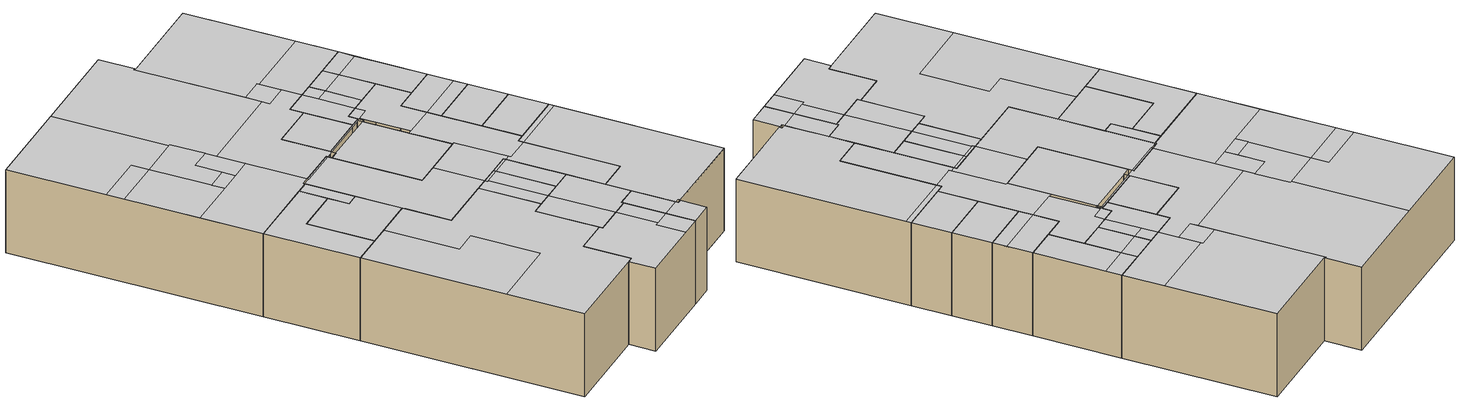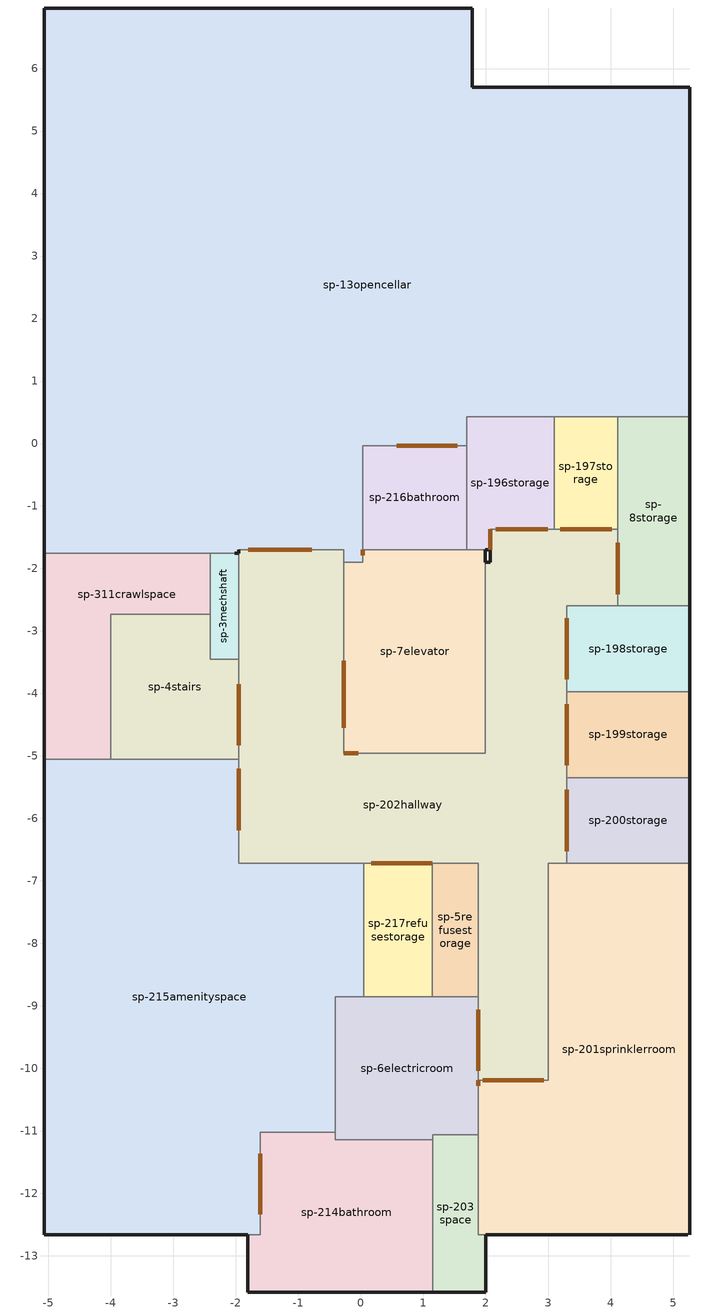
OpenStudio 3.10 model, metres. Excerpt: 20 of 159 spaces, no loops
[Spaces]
sp-13opencellar
 floor ground (PRM Slab on Grade Floor_su-b-10-u-f-81_0.73__su-b-13-u-f-60): -5.06,-1.75 -5.06,6.97 1.79,6.97 1.79,5.7 5.27,5.7 5.27,0.43 1.7,0.43 1.7,-0.03 0.03,-0.03 0.03,-1.9 -0.27,-1.9 -0.27,-1.7 -1.95,-1.7 -2.03,-1.75 z-3.05
 wall to sp-196storage: 1.7,-0.03 1.7,0.43 3.1,0.43 z-3.05:0
 wall to sp-216bathroom: 0.03,-1.7 0.03,-0.03 1.7,-0.03 z-3.05:0
 wall ground (PRM Below Grade Wall_su-e-13-u-w-110_1.14__su-e-13-u-w-55): 5.27,0.43 5.27,5.7 z-3.05:0
 wall ground (PRM Below Grade Wall_su-e-13-u-w-110_1.14__su-e-13-u-w-57): 1.79,5.7 1.79,6.97 z-3.05:0
 wall ground (PRM Below Grade Wall_su-e-13-u-w-110_1.14__su-n-13-u-w-56): 5.27,5.7 1.79,5.7 z-3.05:0
 wall ground (PRM Below Grade Wall_su-e-13-u-w-110_1.14__su-n-13-u-w-58): 1.79,6.97 -5.06,6.97 z-3.05:0
 wall to sp-3mechshaft: -2.41,-1.75 -2.02,-1.75 z-3.05:0
 wall to sp-7elevator: -0.27,-1.9 0.03,-1.9 0.03,-1.7 z-3.05:0
 wall to sp-8storage: 4.11,0.43 5.27,0.43 z-3.05:0
 wall to sp-197storage: 3.1,0.43 4.11,0.43 z-3.05:0
 wall to sp-202hallway: -1.95,-1.7 -0.27,-1.7 -0.27,-1.9 z-3.05:0
 wall to sp-311crawlspace: -5.06,-1.75 -2.41,-1.75 z-3.05:0
 wall ground (PRM Below Grade Wall_su-e-13-u-w-110_1.14__su-w-13-u-w-59): -5.06,6.97 -5.06,-1.75 z-3.05:0
 door inside (PRM Typical Insulated Metal Door R-1.43): -1.8,-1.7 -0.78,-1.7 z-3.05:-0.51; 0.58,-0.03 1.54,-0.03 z-3.05:-0.58
 door inside (con-wooden_GlassDoor_Surface_ExteriorDoor_Surface_ExteriorDoor_Surface): 0.03,-1.79 0.03,-1.7 z-3.05:-0.51
 ceiling to sp-161mechshaft: -3.22,0.4 -2.42,0.4 -2.42,0.84 -3.22,0.84 z0
 ceiling to sp-18walk-incloset: 2.59,0.43 5.27,0.43 5.27,1.87 2.59,1.87 z0
 ceiling to sp-23bedroom: 1.73,1.96 2.59,1.96 2.59,1.87 5.27,1.87 5.27,5.7 1.79,5.7 1.73,5.74 z0
 ceiling to sp-24bathroom: -5.06,0.4 -3.22,0.4 -3.22,2.96 -5.06,2.96 z0
 ceiling to sp-245bedroom: 1.73,1.14 2.59,1.14 2.59,1.96 1.73,1.96 z0
 ceiling to sp-25hallway: -3.22,0.84 -2.42,0.84 -2.42,1.77 -1.67,1.77 -1.67,2.96 -3.22,2.96 z0
 ceiling to sp-26kitchen: -1.67,-1.7 -0.27,-1.7 -0.27,-1.75 0.03,-1.75 0.03,-0.03 1.7,-0.03 1.7,0.43 2.59,0.43 2.59,1.14 1.73,1.14 1.73,1.38 -1.67,1.38 z0
 ceiling to sp-27livingroom: -1.73,2.96 -1.67,2.96 -1.67,1.38 1.73,1.38 1.73,5.74 1.79,5.74 1.79,6.97 -1.73,6.97 z0
 ceiling to sp-28closet: -2.42,0.4 -1.67,0.4 -1.67,1.77 -2.42,1.77 z0
 ceiling to sp-29interiorstair: -5.06,-1.75 -2.02,-1.75 -1.95,-1.7 -1.67,-1.7 -1.67,0.4 -2.42,0.4 -2.42,0.84 -3.22,0.84 -3.22,0.4 -5.06,0.4 z0
 ceiling to sp-30closet: -5.06,2.96 -3.22,2.96 -3.22,3.57 -5.06,3.57 z0
 ceiling to sp-31bedroom: -5.06,3.57 -3.22,3.57 -3.22,2.96 -1.73,2.96 -1.73,6.97 -5.06,6.97 z0
sp-311crawlspace
 floor ground (G_FLOOR_CELLAR_SLAB_6IN_GroundContactFloor_Ground): -5.06,-5.05 -5.06,-1.75 -2.41,-1.75 -2.41,-2.74 -4,-2.74 -4,-5.05 z-3.05
 wall to sp-215amenityspace: -5.06,-5.05 -4,-5.05 z-3.05:0
 wall to sp-4stairs: -4,-5.05 -4,-2.74 -2.41,-2.74 z-3.05:0
 wall to sp-3mechshaft: -2.41,-2.74 -2.41,-1.75 z-3.05:0
 wall ground (F1_WALL_CELLAR_12INCONC_R8_R13_GroundContactWall_Ground): -5.06,-1.75 -5.06,-5.05 z-3.05:0
 ceiling to sp-16stairs (PRM Steel Framed Exterior Floor R-19.23): -4,-5.03 -4,-2.74 -2.41,-2.74 -2.41,-1.78 -5.06,-1.78 -5.06,-5.03 z0
 ceiling to sp-29interiorstair (PRM Steel Framed Exterior Floor R-19.23): -2.41,-1.78 -2.41,-1.75 -5.06,-1.75 -5.06,-1.78 z0
sp-196storage
 floor ground (PRM Slab on Grade Floor_su-b-10-u-f-81_0.73__su-b-196-u-f-611): 1.7,-1.7 1.7,0.43 3.1,0.43 3.1,-1.37 2.08,-1.37 2.08,-1.7 z-3.05
 wall to sp-197storage: 3.1,-1.37 3.1,0.43 z-3.05:0
 wall to sp-202hallway: 2.08,-1.7 2.08,-1.37 3.1,-1.37 z-3.05:0
 wall to sp-7elevator: 1.7,-1.7 2,-1.7 z-3.05:0
 wall ground (PRM Below Grade Wall_su-e-13-u-w-110_1.14__su-s-196-u-w-610): 2,-1.7 2.08,-1.7 z-3.05:0
 wall to sp-216bathroom: 1.7,-0.03 1.7,-1.7 z-3.05:0
 door inside (PRM Typical Insulated Metal Door R-1.43): 2.08,-1.7 2.08,-1.37 z-3.05:-0.56; 2.17,-1.37 2.99,-1.37 z-3.05:-0.58
 ceiling to sp-18walk-incloset: 3.1,-0.13 3.1,0.43 2.59,0.43 2.59,-0.13 z0
 ceiling to sp-19bathroom: 3.1,-1.37 3.1,-0.13 2.59,-0.13 2.59,-1.37 z0
 ceiling to sp-26kitchen: 2.08,-1.7 2.08,-1.37 2.59,-1.37 2.59,0.43 1.7,0.43 1.7,-1.7 z0
sp-197storage
 floor ground (PRM Slab on Grade Floor_su-b-10-u-f-81_0.73__su-b-197-u-f-616): 3.1,-1.37 3.1,0.43 4.11,0.43 4.11,-1.37 z-3.05
 wall to sp-202hallway: 3.1,-1.37 4.11,-1.37 z-3.05:0
 wall to sp-8storage: 4.11,-1.37 4.11,0.43 z-3.05:0
 door inside (PRM Typical Insulated Metal Door R-1.43): 3.19,-1.37 4.02,-1.37 z-3.05:-0.58
 ceiling to sp-18walk-incloset: 4.11,-0.13 4.11,0.43 3.1,0.43 3.1,-0.13 z0
 ceiling to sp-19bathroom: 4.11,-1.37 4.11,-0.13 3.1,-0.13 3.1,-1.37 z0
sp-198storage
 floor ground (PRM Slab on Grade Floor_su-b-10-u-f-81_0.73__su-b-198-u-f-619): 3.3,-3.97 3.3,-2.6 5.27,-2.6 5.27,-3.97 z-3.05
 wall ground (PRM Below Grade Wall_su-e-13-u-w-110_1.14__su-e-198-u-w-618): 5.27,-3.97 5.27,-2.6 z-3.05:0
 wall to sp-202hallway: 4.11,-2.6 3.3,-2.6 3.3,-3.97 z-3.05:0
 wall to sp-199storage: 3.3,-3.97 5.27,-3.97 z-3.05:0
 wall to sp-8storage: 5.27,-2.6 4.11,-2.6 z-3.05:0
 door inside (PRM Typical Insulated Metal Door R-1.43): 3.3,-2.79 3.3,-3.77 z-3.05:-0.58
 ceiling to sp-19bathroom: 5.27,-3.47 5.27,-2.6 3.3,-2.6 3.3,-3.47 z0
 ceiling to sp-220amenityspace: 3.3,-3.97 5.27,-3.97 5.27,-3.47 3.3,-3.47 z0
sp-202hallway
 floor ground (PRM Slab on Grade Floor_su-b-10-u-f-81_0.73__su-b-202-u-f-647): -1.95,-6.72 -1.95,-1.7 -0.27,-1.7 -0.27,-4.96 2,-4.96 2,-1.9 2.08,-1.9 2.08,-1.37 4.11,-1.37 4.11,-2.6 3.3,-2.6 3.3,-6.72 3.01,-6.72 3.01,-10.19 1.88,-10.19 1.88,-6.72 z-3.05
 wall to sp-3mechshaft: -1.95,-1.75 -1.95,-3.45 z-3.05:0
 wall to sp-4stairs: -1.95,-3.45 -1.95,-5.05 z-3.05:0
 wall to sp-5refusestorage: 1.15,-6.72 1.88,-6.72 1.88,-8.85 z-3.05:0
 wall to sp-6electricroom: 1.88,-8.85 1.88,-10.19 z-3.05:0
 wall to sp-7elevator: 2,-1.9 2,-4.96 -0.27,-4.96 -0.27,-1.9 z-3.05:0
 wall to sp-201sprinklerroom: 1.88,-10.19 3.01,-10.19 3.01,-6.72 3.3,-6.72 z-3.05:0
 wall ground (PRM Below Grade Wall_su-e-13-u-w-110_1.14__su-n-202-u-w-646): 2.08,-1.9 2,-1.9 z-3.05:0
 wall to sp-215amenityspace: -1.95,-5.05 -1.95,-5.18 -1.95,-6.72 0.05,-6.72 z-3.05:0
 wall to sp-217refusestorage: 0.05,-6.72 1.15,-6.72 z-3.05:0
 wall to sp-199storage: 3.3,-5.35 3.3,-3.97 z-3.05:0
 wall to sp-200storage: 3.3,-6.72 3.3,-5.35 z-3.05:0
 wall ground (PRM Below Grade Wall_su-e-13-u-w-110_1.14__su-w-202-u-w-645): -1.95,-1.7 -1.95,-1.75 z-3.05:0
 wall ground (PRM Below Grade Wall_su-e-13-u-w-110_1.14__su-w-202-u-w-648): 2.08,-1.7 2.08,-1.9 z-3.05:0
 wall to sp-8storage: 4.11,-2.6 4.11,-1.37 z-3.05:0
 door inside (PRM Typical Insulated Metal Door R-1.43): -1.95,-3.85 -1.95,-4.83 / 1.88,-9.06 1.88,-10.04 / 1.96,-10.19 2.93,-10.19 / 0.17,-6.72 1.15,-6.72 / 3.3,-5.15 3.3,-4.17 / 3.3,-6.52 3.3,-5.54 / -1.95,-5.21 -1.95,-6.19 / 4.11,-2.42 4.11,-1.59 z-3.05:-0.58
 door inside (con-wooden_GlassDoor_Surface_ExteriorDoor_Surface_ExteriorDoor_Surface): -0.04,-4.96 -0.27,-4.96 / -0.27,-4.55 -0.27,-3.47 z-3.05:0
 ceiling to sp-19bathroom: 3.3,-3.47 3.3,-2.6 4.11,-2.6 4.11,-1.37 2.59,-1.37 2.59,-1.73 2.13,-1.73 2.13,-3.47 z0
 ceiling to sp-26kitchen: -0.27,-1.75 -0.27,-1.7 -1.67,-1.7 -1.67,-1.75 z0; 2.13,-1.73 2.59,-1.73 2.59,-1.37 2.08,-1.37 2.08,-1.75 z0
 ceiling to sp-218hallway: -1.95,-6.72 0.5,-6.72 0.5,-4.96 -0.27,-4.96 -0.27,-1.75 -1.95,-1.75 z0
 ceiling to sp-219amenityspace: 1.88,-10.19 3.01,-10.19 3.01,-6.9 2.08,-6.9 2.08,-6.82 1.88,-6.82 z0
 ceiling to sp-220amenityspace: 2,-4.96 2.08,-4.96 2.08,-6.9 3.01,-6.9 3.01,-6.72 3.3,-6.72 3.3,-3.47 2,-3.47 z0
 ceiling to sp-221packageroom: 0.5,-6.72 1.88,-6.72 1.88,-6.82 2.08,-6.82 2.08,-4.96 0.5,-4.96 z0
sp-199storage
 floor ground (PRM Slab on Grade Floor_su-b-10-u-f-81_0.73__su-b-199-u-f-625): 3.3,-5.35 3.3,-3.97 5.27,-3.97 5.27,-5.35 z-3.05
 wall ground (PRM Below Grade Wall_su-e-13-u-w-110_1.14__su-e-199-u-w-624): 5.27,-5.35 5.27,-3.97 z-3.05:0
 wall to sp-200storage: 3.3,-5.35 5.27,-5.35 z-3.05:0
 ceiling to sp-220amenityspace: 3.3,-5.35 5.27,-5.35 5.27,-3.97 3.3,-3.97 z0
sp-200storage
 floor ground (PRM Slab on Grade Floor_su-b-10-u-f-81_0.73__su-b-200-u-f-630): 3.3,-6.72 3.3,-5.35 5.27,-5.35 5.27,-6.72 z-3.05
 wall ground (PRM Below Grade Wall_su-e-13-u-w-110_1.14__su-e-200-u-w-629): 5.27,-6.72 5.27,-5.35 z-3.05:0
 wall to sp-201sprinklerroom: 3.3,-6.72 5.27,-6.72 z-3.05:0
 ceiling to sp-220amenityspace: 3.3,-6.72 5.27,-6.72 5.27,-5.35 3.3,-5.35 z0
sp-201sprinklerroom
 floor ground (PRM Slab on Grade Floor_su-b-10-u-f-81_0.73__su-b-201-u-f-636): 1.88,-12.66 1.88,-10.19 3.01,-10.19 3.01,-6.72 5.27,-6.72 5.27,-12.66 z-3.05
 wall ground (PRM Below Grade Wall_su-e-13-u-w-110_1.14__su-e-201-u-w-634): 5.27,-12.66 5.27,-6.72 z-3.05:0
 wall to sp-6electricroom: 1.88,-10.19 1.88,-11.06 z-3.05:0
 wall to sp-203space: 1.88,-11.06 1.88,-12.66 2,-12.66 z-3.05:0
 wall ground (PRM Below Grade Wall_su-e-13-u-w-110_1.14__su-s-201-u-w-635): 2,-12.66 5.24,-12.66 z-3.05:0
 door inside (PRM Typical Insulated Metal Door R-1.43): 1.88,-10.19 1.88,-10.28 z-3.05:-0.56
 ceiling to sp-219amenityspace: 1.88,-12.56 2.04,-12.56 2.04,-12.66 5.27,-12.66 5.27,-6.9 3.01,-6.9 3.01,-10.19 1.88,-10.19 z0
 ceiling to sp-220amenityspace: 3.01,-6.9 5.27,-6.9 5.27,-6.72 3.01,-6.72 z0
sp-203space
 floor ground (PRM Slab on Grade Floor_su-b-10-u-f-81_0.73__su-b-203-u-f-659): 1.16,-13.58 1.16,-11.06 1.88,-11.06 1.88,-12.66 2,-12.66 2,-13.58 z-3.05
 wall ground (PRM Below Grade Wall_su-e-13-u-w-110_1.14__su-e-203-u-w-660): 2,-13.58 2,-12.66 z-3.05:0
 wall ground (PRM Below Grade Wall_su-e-13-u-w-110_1.14__su-s-203-u-w-658): 1.16,-13.58 2,-13.58 z-3.05:0
 wall to sp-214bathroom: 1.16,-11.14 1.16,-13.58 z-3.05:0
 wall to sp-6electricroom (Construction:AirBoundary #1): 1.88,-11.06 1.16,-11.06 1.16,-11.14 z-3.05:0
 ceiling to sp-219amenityspace: 1.16,-12.56 1.88,-12.56 1.88,-11.06 1.16,-11.06 z0
 ceiling to sp-321hallway: 1.16,-13.58 2,-13.58 2,-12.66 1.88,-12.66 1.88,-12.56 1.16,-12.56 z0
sp-215amenityspace
 floor ground (PRM Slab on Grade Floor_su-b-10-u-f-81_0.73__su-b-215-u-f-767): -5.06,-12.66 -5.06,-5.05 -1.95,-5.05 -1.95,-6.72 0.05,-6.72 0.05,-8.85 -0.4,-8.85 -0.4,-11.02 -1.6,-11.02 -1.6,-12.66 z-3.05
 wall to sp-217refusestorage: 0.05,-8.85 0.05,-6.72 z-3.05:0
 wall to sp-214bathroom: -1.81,-12.66 -1.6,-12.66 -1.6,-11.02 -0.4,-11.02 z-3.05:0
 wall to sp-6electricroom: -0.4,-11.02 -0.4,-8.85 0.05,-8.85 z-3.05:0
 wall ground (PRM Below Grade Wall_su-e-13-u-w-110_1.14__su-s-215-u-w-766): -5.06,-12.66 -1.81,-12.66 z-3.05:0
 wall to sp-4stairs: -1.95,-5.05 -4,-5.05 z-3.05:0
 wall ground (PRM Below Grade Wall_su-e-13-u-w-110_1.14__su-w-215-u-w-765): -5.06,-5.05 -5.06,-12.66 z-3.05:0
 door inside (PRM Typical Insulated Metal Door R-1.43): -1.6,-12.33 -1.6,-11.36 z-3.05:-0.58
 ceiling to sp-21mechanicalroom: -2.51,-9.99 -2.51,-7.63 -3.33,-7.63 -3.33,-5.05 -5.06,-5.05 -5.06,-9.99 z0
 ceiling to sp-218hallway: -5.06,-12.66 -1.6,-12.66 -1.6,-11.02 -0.4,-11.02 -0.4,-8.85 0.05,-8.85 0.05,-6.72 -1.95,-6.72 -1.95,-5.05 -3.33,-5.05 -3.33,-7.63 -2.51,-7.63 -2.51,-9.99 -5.06,-9.99 z0
sp-214bathroom
 floor ground (PRM Slab on Grade Floor_su-b-10-u-f-81_0.73__su-b-214-u-f-757): -1.81,-13.58 -1.81,-12.66 -1.6,-12.66 -1.6,-11.02 -0.4,-11.02 -0.4,-11.14 1.16,-11.14 1.16,-13.58 z-3.05
 wall ground (PRM Below Grade Wall_su-e-13-u-w-110_1.14__su-s-214-u-w-756): -1.81,-13.58 1.16,-13.58 z-3.05:0
 wall to sp-6electricroom: 1.16,-11.14 -0.4,-11.14 -0.4,-11.02 z-3.05:0
 wall ground (PRM Below Grade Wall_su-e-13-u-w-110_1.14__su-w-214-u-w-758): -1.81,-12.66 -1.81,-13.58 z-3.05:0
 ceiling to sp-218hallway: -1.81,-13.58 0.43,-13.58 0.43,-12.56 0.56,-12.56 0.56,-11.14 -0.4,-11.14 -0.4,-11.02 -1.6,-11.02 -1.6,-12.66 -1.81,-12.66 z0
 ceiling to sp-219amenityspace: 0.56,-12.56 1.16,-12.56 1.16,-11.14 0.56,-11.14 z0
 ceiling to sp-321hallway: 0.43,-13.58 1.16,-13.58 1.16,-12.56 0.43,-12.56 z0
sp-216bathroom
 floor ground (PRM Slab on Grade Floor_su-b-10-u-f-81_0.73__su-b-216-u-f-771): 0.03,-1.7 0.03,-0.03 1.7,-0.03 1.7,-1.7 z-3.05
 wall to sp-7elevator: 0.03,-1.7 1.7,-1.7 z-3.05:0
 ceiling to sp-26kitchen: 1.7,-1.7 1.7,-0.03 0.03,-0.03 0.03,-1.7 z0
sp-217refusestorage
 floor ground (PRM Slab on Grade Floor_su-b-10-u-f-81_0.73__su-b-217-u-f-772): 0.05,-8.85 0.05,-6.72 1.15,-6.72 1.15,-8.85 z-3.05
 wall to sp-6electricroom: 0.05,-8.85 1.15,-8.85 z-3.05:0
 wall to sp-5refusestorage (Construction:AirBoundary #1): 1.15,-8.85 1.15,-6.72 z-3.05:0
 ceiling to sp-218hallway: 0.05,-8.85 0.56,-8.85 0.56,-6.82 0.5,-6.82 0.5,-6.72 0.05,-6.72 z0
 ceiling to sp-219amenityspace: 0.56,-8.85 1.15,-8.85 1.15,-6.82 0.56,-6.82 z0
 ceiling to sp-221packageroom: 0.5,-6.82 1.15,-6.82 1.15,-6.72 0.5,-6.72 z0
sp-3mechshaft
 floor ground (G_FLOOR_CELLAR_SLAB_6IN_GroundContactFloor_Ground): -2.41,-3.45 -2.41,-1.75 -1.95,-1.75 -1.95,-3.45 z-3.05
 wall ground (F1_WALL_CELLAR_12INCONC_R8_R13_GroundContactWall_Ground): -1.95,-1.75 -2.02,-1.75 z-3.05:0
 wall to sp-4stairs: -2.41,-2.74 -2.41,-3.45 -1.95,-3.45 z-3.05:0
 ceiling to sp-160mechshaft: -2.41,-3.45 -1.95,-3.45 -1.95,-1.78 -2.41,-1.78 z0
 ceiling to sp-218hallway (PRM Steel Framed Exterior Floor R-19.23): -2.41,-3.45 -1.95,-3.45 -1.95,-1.78 -2.41,-1.78 z0
sp-4stairs
 floor ground (PRM Slab on Grade Floor_su-b-10-u-f-81_0.73__su-b-4-u-f-10): -4,-5.05 -4,-2.74 -2.41,-2.74 -2.41,-3.45 -1.95,-3.45 -1.95,-5.05 z-3.05
 ceiling to sp-16stairs: -4,-5.03 -1.95,-5.03 -1.95,-3.45 -2.41,-3.45 -2.41,-2.74 -4,-2.74 z0
sp-5refusestorage
 floor ground (PRM Slab on Grade Floor_su-b-10-u-f-81_0.73__su-b-5-u-f-16): 1.15,-8.85 1.15,-6.72 1.88,-6.72 1.88,-8.85 z-3.05
 wall to sp-6electricroom: 1.15,-8.85 1.88,-8.85 z-3.05:0
 ceiling to sp-219amenityspace: 1.15,-8.85 1.88,-8.85 1.88,-6.82 1.15,-6.82 z0
 ceiling to sp-221packageroom: 1.15,-6.82 1.88,-6.82 1.88,-6.72 1.15,-6.72 z0
sp-6electricroom
 floor ground (PRM Slab on Grade Floor_su-b-10-u-f-81_0.73__su-b-6-u-f-23): -0.4,-8.85 1.88,-8.85 1.88,-11.06 1.16,-11.06 1.16,-11.14 -0.4,-11.14 z-3.05
 ceiling to sp-218hallway: -0.4,-8.85 -0.4,-11.14 0.56,-11.14 0.56,-8.85 z0
 ceiling to sp-219amenityspace: 0.56,-11.14 1.16,-11.14 1.16,-11.06 1.88,-11.06 1.88,-8.85 0.56,-8.85 z0
sp-7elevator
 floor ground (G_FLOOR_CELLAR_SLAB_6IN_GroundContactFloor_Ground): -0.27,-4.96 -0.27,-1.9 0.03,-1.9 0.03,-1.7 2,-1.7 2,-4.96 z-3.05
 wall ground (F1_WALL_CELLAR_12INCONC_R8_R13_GroundContactWall_Ground): 2,-1.9 2,-1.7 z-3.05:0
 ceiling to sp-17elevator: -0.27,-4.96 2,-4.96 2,-1.9 -0.27,-1.9 z0
 ceiling to sp-26kitchen (PRM Steel Framed Exterior Floor R-19.23): 0.03,-1.7 0.03,-1.75 2,-1.75 2,-1.7 z0
sp-8storage
 floor ground (PRM Slab on Grade Floor_su-b-10-u-f-81_0.73__su-b-8-u-f-48): 4.11,-2.6 4.11,0.43 5.27,0.43 5.27,-2.6 z-3.05
 wall ground (PRM Below Grade Wall_su-e-13-u-w-110_1.14__su-e-8-u-w-47): 5.27,-2.6 5.27,0.43 z-3.05:0
 ceiling to sp-18walk-incloset: 4.11,-0.13 5.27,-0.13 5.27,0.43 4.11,0.43 z0
 ceiling to sp-19bathroom: 4.11,-2.6 5.27,-2.6 5.27,-0.13 4.11,-0.13 z0
[Building]
90.1-PRM-2019--ASHRAE 169-2013-4A PRM baseline created: 2026-02-02 01:37:23 -0500: Space Type=Multifamily; Default Construction Set=Proposed; Default Schedule Set=Default Schedule Set 1; Standards Template=90.1-2019; Standards Building Type=MidriseApartment
[Site]
New York Laguardia Arpt: Latitude {deg}=40.78; Longitude {deg}=-73.88; Time Zone {hr}=-5; Elevation {m}=3; Terrain=Urban; Keep Site Location Information=No
[ClimateZones]
Climate Zone Institution Name 1=ASHRAE; Climate Zone Document Name 1=ANSI/ASHRAE Standard 169; Climate Zone Document Year 1=2006; Climate Zone Value 1=4A; Climate Zone Institution Name 2=CEC; Climate Zone Document Name 2=California Climate Zone Descriptions; Climate Zone Document Year 2=1995
[SizingPeriod:DesignDay] Barometric Pressure {Pa}=101289; Rain Indicator=No; Snow Indicator=No; Day of Month=21; Daylight Saving Time Indicator=No; Dry-Bulb Temperature Range Modifier Type=DefaultMultipliers
Name | Maximum Dry-Bulb Temperature {C} | Daily Dry-Bulb Temperature Range {deltaC} | Wind Speed {m/s} | Wind Direction {deg} | Sky Clearness | Month | Day Type | Humidity Condition Type | Wetbulb or DewPoint at Maximum Dry-Bulb {C} | Solar Model Indicator | ASHRAE Clear Sky Optical Depth for Beam Irradiance | ASHRAE Clear Sky Optical Depth for Diffuse Irradiance | Enthalpy at Maximum Dry-Bulb {J/kg}
New York Laguardia Arpt Ann Htg 99.6% Condns DB | -10.8 | 0 | 7.5 | 320 | 0 | 1 | WinterDesignDay | Wetbulb | -10.8 | ASHRAEClearSky
New York Laguardia Arpt Ann Htg 99% Condns DB | -8.2 | 0 | 7.5 | 320 | 0 | 1 | WinterDesignDay | Wetbulb | -8.2 | ASHRAEClearSky
New York Laguardia Arpt Ann Hum_n 99.6% Condns DP=>MCDB | -9.3 | 0 | 7.5 | 320 | 0 | 1 | WinterDesignDay | Dewpoint | -20.1 | ASHRAEClearSky
New York Laguardia Arpt Ann Hum_n 99% Condns DP=>MCDB | -6.9 | 0 | 7.5 | 320 | 0 | 1 | WinterDesignDay | Dewpoint | -18 | ASHRAEClearSky
New York Laguardia Arpt Ann Htg Wind 99.6% Condns WS=>MCDB | 0 | 0 | 14.4 | 320 | 0 | 1 | WinterDesignDay | Wetbulb | 0 | ASHRAEClearSky
New York Laguardia Arpt Ann Htg Wind 99% Condns WS=>MCDB | -2.2 | 0 | 12.9 | 320 | 0 | 1 | WinterDesignDay | Wetbulb | -2.2 | ASHRAEClearSky
New York Laguardia Arpt Ann Clg .4% Condns DB=>MWB | 33.5 | 7.7 | 5.6 | 270 |  | 7 | SummerDesignDay | Wetbulb | 23.5 | ASHRAETau | 0.532 | 1.821
New York Laguardia Arpt Ann Clg 1% Condns DB=>MWB | 31.8 | 7.7 | 5.6 | 270 |  | 7 | SummerDesignDay | Wetbulb | 22.8 | ASHRAETau | 0.532 | 1.821
New York Laguardia Arpt Ann Clg 2% Condns DB=>MWB | 30.3 | 7.7 | 5.6 | 270 |  | 7 | SummerDesignDay | Wetbulb | 22.2 | ASHRAETau | 0.532 | 1.821
New York Laguardia Arpt Ann Clg .4% Condns WB=>MDB | 30.7 | 7.7 | 5.6 | 270 |  | 7 | SummerDesignDay | Wetbulb | 25.1 | ASHRAETau | 0.532 | 1.821
New York Laguardia Arpt Ann Clg 1% Condns WB=>MDB | 29.2 | 7.7 | 5.6 | 270 |  | 7 | SummerDesignDay | Wetbulb | 24.4 | ASHRAETau | 0.532 | 1.821
New York Laguardia Arpt Ann Clg 2% Condns WB=>MDB | 28.1 | 7.7 | 5.6 | 270 |  | 7 | SummerDesignDay | Wetbulb | 23.7 | ASHRAETau | 0.532 | 1.821
New York Laguardia Arpt Ann Clg .4% Condns DP=>MDB | 27.2 | 7.7 | 5.6 | 270 |  | 7 | SummerDesignDay | Dewpoint | 23.5 | ASHRAETau | 0.532 | 1.821
New York Laguardia Arpt Ann Clg 1% Condns DP=>MDB | 26.7 | 7.7 | 5.6 | 270 |  | 7 | SummerDesignDay | Dewpoint | 22.9 | ASHRAETau | 0.532 | 1.821
New York Laguardia Arpt Ann Clg 2% Condns DP=>MDB | 26.4 | 7.7 | 5.6 | 270 |  | 7 | SummerDesignDay | Dewpoint | 22.2 | ASHRAETau | 0.532 | 1.821
New York Laguardia Arpt Ann Clg .4% Condns Enth=>MDB | 30.8 | 7.7 | 5.6 | 270 |  | 7 | SummerDesignDay | Enthalpy | 23 | ASHRAETau | 0.532 | 1.821 | 76200
New York Laguardia Arpt Ann Clg 1% Condns Enth=>MDB | 29.3 | 7.7 | 5.6 | 270 |  | 7 | SummerDesignDay | Enthalpy | 23 | ASHRAETau | 0.532 | 1.821 | 73300
New York Laguardia Arpt Ann Clg 2% Condns Enth=>MDB | 28 | 7.7 | 5.6 | 270 |  | 7 | SummerDesignDay | Enthalpy | 23 | ASHRAETau | 0.532 | 1.821 | 70700
[Site:GroundTemperature:FCfactorMethod]
January Ground Temperature {C}=14; February Ground Temperature {C}=7.3; March Ground Temperature {C}=3.3; April Ground Temperature {C}=1.2; May Ground Temperature {C}=-0.2; June Ground Temperature {C}=5.6; July Ground Temperature {C}=10.9; August Ground Temperature {C}=16.1; September Ground Temperature {C}=21.7; October Ground Temperature {C}=25; November Ground Temperature {C}=24.8; December Ground Temperature {C}=19.9
[Material]
Name | Roughness | Thickness {m} | Conductivity {W/m-K} | Density {kg/m3} | Specific Heat {J/kg-K} | Thermal Absorptance | Solar Absorptance | Visible Absorptance
mat-112inwood; mat-112inwood 5 | MediumRough | 0.0376 | 0.15 | 608 | 1630
MAT_CMU_8IN | Smooth | 0.2032 | 1.11 | 1900 | 840
MAT_GWB_1_2IN; MAT_GWB_1_2IN 3; MAT_GWB_1_2IN 4 | Smooth | 0.0127 | 0.16 | 800 | 1090
MAT_ROOF_RIGID_R15_3IN | Smooth | 0.0762 | 0.0289 | 32 | 1400
MAT_ROOF_SPRAYFOAM_R26_4_6I | Smooth | 0.1524 | 0.0328 | 32 | 1400
MAT_CONCRETE_3IN; MAT_FLOOR_CONCRETE_3IN | Smooth | 0.0762 | 1.95 | 2400 | 880
MAT_WALL_EIFS_R8_2IN; MAT_WALL_EIFS_R8_2IN 2 | Smooth | 0.0508 | 0.036 | 32 | 1400
MAT_WALL_SPRAYFOAM_R13_2IN; MAT_WALL_SPRAYFOAM_R13_2IN 3 | Smooth | 0.0508 | 0.028 | 32 | 1400
MAT_BATT_2_5IN | Smooth | 0.0635 | 0.04 | 12 | 840
MAT_CONC_6IN_SLAB; MAT_CONC_6IN_SLAB 1 | Smooth | 0.1524 | 1.95 | 2400 | 900
MAT_CONC_12IN_WALL; MAT_CONC_12IN_WALL 1 | Smooth | 0.3048 | 1.95 | 2400 | 900
Metal Decking | MediumSmooth | 0.0015 | 45.006 | 7680 | 418.4 | 0.9 | 0.6 | 0.6
4 in. Normalweight Concrete Floor | MediumRough | 0.1016 | 2.31 | 2322 | 832 | 0.9 | 0.7 | 0.7
F08 Metal surface | Smooth | 0.0008 | 45.28 | 7824 | 500 | 0.9 | 0.7 | 0.7
[Material:NoMass] Roughness=Smooth; Thermal Absorptance=0.9; Solar Absorptance=0.7
Name | Thermal Resistance {m2-K/W} | Visible Absorptance
Typical Carpet Pad | 0.21648 | 0.8
Typical Insulation R-0.58 | 0.101875 | 0.7
[Construction]
MAT_WALL_SPRAYFOAM_R13_2IN: MAT_WALL_EIFS_R8_2IN, MAT_CMU_8IN, MAT_WALL_SPRAYFOAM_R13_2IN, MAT_GWB_1_2IN, MAT_GWB_1_2IN
IW_METALSTUD_GYP_GYP_BATT: MAT_GWB_1_2IN, MAT_BATT_2_5IN, MAT_GWB_1_2IN
con-wooden: mat-112inwood
R1_ROOF_PROPOSED: MAT_ROOF_RIGID_R15_3IN, MAT_CONCRETE_3IN, MAT_ROOF_SPRAYFOAM_R26_4_6I
F1_INT_FLOOR_JOIST: MAT_FLOOR_CONCRETE_3IN, MAT_AIR_GAP_12IN, MAT_GWB_1_2IN, MAT_GWB_1_2IN
F1_EXT_FLOOR_JOIST: MAT_WALL_EIFS_R8_2IN, MAT_FLOOR_CONCRETE_3IN, MAT_AIR_GAP_12IN, MAT_GWB_1_2IN, MAT_GWB_1_2IN
G_FLOOR_CELLAR_SLAB_6IN: MAT_CONC_6IN_SLAB
F1_WALL_CELLAR_12INCONC_R8_R13: MAT_WALL_EIFS_R8_2IN, MAT_CONC_12IN_WALL, MAT_WALL_SPRAYFOAM_R13_2IN, MAT_GWB_1_2IN, MAT_GWB_1_2IN
WIN_EXT_TRIPLE_LOW_E; DOOR_EXT: GLASS_TRIPLE_LOW_E
G_FLOOR_CELLAR_SLAB_6IN_GroundContactFloor_Ground: MAT_CONC_6IN_SLAB 1
F1_WALL_CELLAR_12INCONC_R8_R13_GroundContactWall_Ground: MAT_WALL_EIFS_R8_2IN 2, MAT_CONC_12IN_WALL 1, MAT_WALL_SPRAYFOAM_R13_2IN 3, MAT_GWB_1_2IN 3, MAT_GWB_1_2IN 4
con-wooden_GlassDoor_Surface_ExteriorDoor_Surface_ExteriorDoor_Surface: mat-112inwood 5
PRM Steel Framed Exterior Floor R-19.23: Metal Decking, 4 in. Normalweight Concrete Floor, Typical Carpet Pad
PRM Typical Insulated Metal Door R-1.43: F08 Metal surface, Typical Insulation R-0.58
[WindowMaterial:SimpleGlazingSystem]
GLASS_TRIPLE_LOW_E: U-Factor {W/m2-K}=1.7; Solar Heat Gain Coefficient=0.3; Visible Transmittance=0.45
[Construction:AirBoundary]
Construction:AirBoundary #1: 0
[Material:AirGap]
MAT_AIR_GAP_12IN: Thermal Resistance {m2-K/W}=0.18
[DefaultConstructionSet]
Proposed: Default Exterior Surface Constructions=Default Surface Constructions 1; Default Interior Surface Constructions=Default Surface Constructions 2; Default Ground Contact Surface Constructions=Default Surface Constructions 3; Default Exterior SubSurface Constructions=Default Sub Surface Constructions 1; Default Interior SubSurface Constructions=Default Sub Surface Constructions 2; Interior Partition Construction=IW_METALSTUD_GYP_GYP_BATT
[DefaultSurfaceConstructions]
Name | Floor Construction | Wall Construction | Roof Ceiling Construction
Default Surface Constructions 1 | F1_EXT_FLOOR_JOIST | MAT_WALL_SPRAYFOAM_R13_2IN | R1_ROOF_PROPOSED
Default Surface Constructions 2 | F1_INT_FLOOR_JOIST | IW_METALSTUD_GYP_GYP_BATT | F1_INT_FLOOR_JOIST
Default Surface Constructions 3 | G_FLOOR_CELLAR_SLAB_6IN | F1_WALL_CELLAR_12INCONC_R8_R13 | F1_INT_FLOOR_JOIST
[DefaultSubSurfaceConstructions] Fixed Window Construction=WIN_EXT_TRIPLE_LOW_E; Operable Window Construction=WIN_EXT_TRIPLE_LOW_E
Name | Door Construction | Glass Door Construction
Default Sub Surface Constructions 1 | DOOR_EXT | WIN_EXT_TRIPLE_LOW_E
Default Sub Surface Constructions 2 | con-wooden
[Construction:FfactorGroundFloor] F-Factor {W/m-K}=1.26344
Name | Area {m2} | PerimeterExposed {m}
PRM Slab on Grade Floor_su-b-10-u-f-81_0.73__su-b-13-u-f-60 | 74.9904 | 15.5458
PRM Slab on Grade Floor_su-b-10-u-f-81_0.73__su-b-196-u-f-611 | 2.64846 | 2.85076
PRM Slab on Grade Floor_su-b-10-u-f-81_0.73__su-b-197-u-f-616 | 1.83031 | 2.27768
PRM Slab on Grade Floor_su-b-10-u-f-81_0.73__su-b-198-u-f-619; PRM Slab on Grade Floor_su-b-10-u-f-81_0.73__su-b-199-u-f-625; PRM Slab on Grade Floor_su-b-10-u-f-81_0.73__su-b-200-u-f-630 | 2.70546 | 2.70148
PRM Slab on Grade Floor_su-b-10-u-f-81_0.73__su-b-201-u-f-636 | 16.2272 | 7.53828
PRM Slab on Grade Floor_su-b-10-u-f-81_0.73__su-b-202-u-f-647 | 24.2401 | 14.6576
PRM Slab on Grade Floor_su-b-10-u-f-81_0.73__su-b-203-u-f-659 | 1.93999 | 2.71523
PRM Slab on Grade Floor_su-b-10-u-f-81_0.73__su-b-214-u-f-757 | 7.05014 | 4.45915
PRM Slab on Grade Floor_su-b-10-u-f-81_0.73__su-b-215-u-f-767 | 31.8926 | 10.2864
PRM Slab on Grade Floor_su-b-10-u-f-81_0.73__su-b-216-u-f-771 | 2.7679 | 2.68911
PRM Slab on Grade Floor_su-b-10-u-f-81_0.73__su-b-217-u-f-772 | 2.33371 | 2.60828
PRM Slab on Grade Floor_su-b-10-u-f-81_0.73__su-b-4-u-f-10 | 4.40943 | 3.52465
PRM Slab on Grade Floor_su-b-10-u-f-81_0.73__su-b-5-u-f-16 | 1.575 | 2.32089
PRM Slab on Grade Floor_su-b-10-u-f-81_0.73__su-b-6-u-f-23 | 5.1836 | 3.70009
PRM Slab on Grade Floor_su-b-10-u-f-81_0.73__su-b-8-u-f-48 | 3.49843 | 3.37976
[Construction:CfactorUndergroundWall] C-Factor {W/m2-K}=6.47322; Height {m}=3.048
PRM Below Grade Wall_su-e-13-u-w-110_1.14__su-e-13-u-w-55; PRM Below Grade Wall_su-e-13-u-w-110_1.14__su-e-13-u-w-57; PRM Below Grade Wall_su-e-13-u-w-110_1.14__su-e-198-u-w-618; PRM Below Grade Wall_su-e-13-u-w-110_1.14__su-e-199-u-w-624; PRM Below Grade Wall_su-e-13-u-w-110_1.14__su-e-200-u-w-629; PRM Below Grade Wall_su-e-13-u-w-110_1.14__su-e-201-u-w-634; PRM Below Grade Wall_su-e-13-u-w-110_1.14__su-e-203-u-w-660; PRM Below Grade Wall_su-e-13-u-w-110_1.14__su-e-8-u-w-47; PRM Below Grade Wall_su-e-13-u-w-110_1.14__su-n-13-u-w-56; PRM Below Grade Wall_su-e-13-u-w-110_1.14__su-n-13-u-w-58; PRM Below Grade Wall_su-e-13-u-w-110_1.14__su-n-202-u-w-646; PRM Below Grade Wall_su-e-13-u-w-110_1.14__su-s-196-u-w-610; PRM Below Grade Wall_su-e-13-u-w-110_1.14__su-s-201-u-w-635; PRM Below Grade Wall_su-e-13-u-w-110_1.14__su-s-203-u-w-658; PRM Below Grade Wall_su-e-13-u-w-110_1.14__su-s-214-u-w-756; PRM Below Grade Wall_su-e-13-u-w-110_1.14__su-s-215-u-w-766; PRM Below Grade Wall_su-e-13-u-w-110_1.14__su-w-13-u-w-59; PRM Below Grade Wall_su-e-13-u-w-110_1.14__su-w-202-u-w-645; PRM Below Grade Wall_su-e-13-u-w-110_1.14__su-w-202-u-w-648; PRM Below Grade Wall_su-e-13-u-w-110_1.14__su-w-214-u-w-758; PRM Below Grade Wall_su-e-13-u-w-110_1.14__su-w-215-u-w-765
[ThermalZone] Use Ideal Air Loads=No
Name | Volume {m3} | Thermostat
Residential | 2635.93 | Thermostat Setpoint Dual Setpoint 1
Unconditioned | 156.223
[Sizing:Zone]
Unconditioned: Zone Cooling Design Supply Air Temperature Input Method=SupplyAirTemperature; Zone Cooling Design Supply Air Temperature {C}=14; Zone Cooling Design Supply Air Temperature Difference {deltaC}=11.11; Zone Heating Design Supply Air Temperature Input Method=SupplyAirTemperature; Zone Heating Design Supply Air Temperature {C}=40; Zone Heating Design Supply Air Temperature Difference {deltaC}=11.11; Zone Cooling Design Supply Air Humidity Ratio {kg-H2O/kg-air}=0.0085; Zone Heating Design Supply Air Humidity Ratio {kg-H2O/kg-air}=0.008; Cooling Design Air Flow Method=DesignDay; Heating Design Air Flow Method=DesignDay; Heating Maximum Air Flow Fraction=1; Account for Dedicated Outdoor Air System=No; Dedicated Outdoor Air System Control Strategy=NeutralSupplyAir; Dedicated Outdoor Air Low Setpoint Temperature for Design {C}=autosize; Dedicated Outdoor Air High Setpoint Temperature for Design {C}=autosize; Zone Load Sizing Method=Sensible Load Only No Latent Load; Zone Latent Cooling Design Supply Air Humidity Ratio Input Method=HumidityRatioDifference; Zone Cooling Design Supply Air Humidity Ratio Difference {kgWater/kgDryAir}=0.005; Zone Latent Heating Design Supply Air Humidity Ratio Input Method=HumidityRatioDifference; Zone Humidification Design Supply Air Humidity Ratio Difference {kgWater/kgDryAir}=0.005; Sizing Option=Coincident
[ThermostatSetpoint:DualSetpoint]
Thermostat Setpoint Dual Setpoint 1: Heating Setpoint Temperature Schedule=Heating Setpoint; Cooling Setpoint Temperature Schedule=Cooling Setpoint
[SpaceType]
Multifamily: Default Construction Set=Proposed; Standards Space Type=Apartment
[Lights:Definition]
Interior Light: Design Level Calculation Method=Watts/Area; Watts per Space Floor Area {W/m2}=7.53474
[Lights]
Interior Light: Lights Definition=Interior Light; Space or SpaceType=Multifamily; Schedule=Interior_Lighting_Schedule_0.0000; Fraction Replaceable=1
[Exterior:Lights:Definition]
Exterior Lights Definition: Design Level {W}=64
[Exterior:Lights]
Exterior Lights: Exterior Lights Definition=Exterior Lights Definition; Schedule=Always On Discrete; Control Option=AstronomicalClock; Multiplier=1
[ElectricEquipment:Definition]
Electric Equipment Definition: Design Level Calculation Method=Watts/Area; Watts per Space Floor Area {W/m2}=0.75
[ElectricEquipment]
Electric Equipment 1: Electric Equipment Definition=Electric Equipment Definition; Space or SpaceType=Multifamily; Schedule=Electrical Equipment
[People:Definition]
People Definition: Number of People Calculation Method=Area/Person; Space Floor Area per Person {m2/person}=30; Fraction Radiant=0.3
[People]
People 1: People Definition=People Definition; Space or SpaceType=Multifamily; Number of People Schedule=Always On Discrete; Activity Level Schedule=Activity_Always_120W; Multiplier=1
[AvailabilityManager:NightCycle] Applicability Schedule=Always On Discrete; Control Type=CycleOnAnyZoneFansOnly; Thermostat Tolerance {deltaC}=1; Cycling Run Time {s}=3600
Availability Manager Night Cycle 1; Availability Manager Night Cycle 2
[DefaultScheduleSet]
Default Schedule Set 1: Infiltration Schedule=Always On Discrete 1
[BuildingStory]
Name | Nominal Z Coordinate {m}
Building Story -3.0m | -3.048
Building Story -0.3m | -0.3048
Building Story 3.0m | 3.048
Building Story 6.4m | 6.4008
Building Story 9.8m | 9.7536
Building Story 13.1m | 13.1064
[Space] Space Type=Multifamily; Default Construction Set=Proposed; Building Story=Building Story -3.0m
Name | Thermal Zone | Volume {m3}
sp-13opencellar | Residential | 179.472
sp-196storage | Residential | 5.54303
sp-197storage | Residential | 3.69568
sp-198storage; sp-199storage; sp-200storage | Residential | 5.31721
sp-201sprinklerroom | Residential | 34.9829
sp-202hallway | Residential | 54.7864
sp-203space | Residential | 3.247111
sp-214bathroom | Residential | 14.7099
sp-215amenityspace | Residential | 73.5358
sp-216bathroom | Residential | 6.061575
sp-217refusestorage | Residential | 5.24495
sp-3mechshaft | Unconditioned | 1.2432
sp-311crawlspace | Unconditioned | 11.0919
sp-4stairs | Residential | 10.2621
sp-5refusestorage | Residential | 3.409215
sp-6electricroom | Residential | 11.8807
sp-7elevator | Unconditioned | 16.9804
sp-8storage | Residential | 6.43718
[SpaceInfiltration:DesignFlowRate] Schedule=Always On Discrete 1; Design Flow Rate Calculation Method=Flow/Space; Design Flow Rate {m3/s}=0; Constant Term Coefficient=0; Temperature Term Coefficient=0; Velocity Term Coefficient=0.224; Velocity Squared Term Coefficient=0; Density Basis=Outdoor
Name | Space or SpaceType
sp-13opencellar DesignFlowRate | sp-13opencellar
sp-196storage DesignFlowRate | sp-196storage
sp-197storage DesignFlowRate | sp-197storage
sp-198storage DesignFlowRate | sp-198storage
sp-199storage DesignFlowRate | sp-199storage
sp-200storage DesignFlowRate | sp-200storage
sp-201sprinklerroom DesignFlowRate | sp-201sprinklerroom
sp-202hallway DesignFlowRate | sp-202hallway
sp-203space DesignFlowRate | sp-203space
sp-214bathroom DesignFlowRate | sp-214bathroom
sp-215amenityspace DesignFlowRate | sp-215amenityspace
sp-216bathroom DesignFlowRate | sp-216bathroom
sp-217refusestorage DesignFlowRate | sp-217refusestorage
sp-3mechshaft DesignFlowRate | sp-3mechshaft
sp-311crawlspace DesignFlowRate | sp-311crawlspace
sp-4stairs DesignFlowRate | sp-4stairs
sp-5refusestorage DesignFlowRate | sp-5refusestorage
sp-6electricroom DesignFlowRate | sp-6electricroom
sp-8storage DesignFlowRate | sp-8storage
[Schedule:Day]
Schedule Day 7: 6, 0, 0.201535, 20, 0, 0.525307, 24, 0, 0.287422
Schedule Day 8: 24, 0, 120
Schedule Day 10: 6, 0, 12.8228, 22, 0, 21.11, 24, 0, 12.8647
Schedule Day 13: 6, 0, 29.4, 22, 0, 23.8936, 24, 0, 29.4
Schedule Day 18: 2, 0, 1, 16, 0, 0, 24, 0, 1
Interior Light Summer Design Day 1; Interior Light Winter Design Day 1: 24, 0, 0
Electric Equipment 1 Summer Design Day 1: 24, 0, 0.52531
Electric Equipment 1 Winter Design Day 1: 24, 0, 0.201535
[Schedule:Constant] Value=1
Always On Discrete; Always On Discrete 1
[Schedule:Ruleset]
Name | Default Day Schedule | Summer Design Day Schedule | Winter Design Day Schedule
Electrical Equipment | Schedule Day 7 | Electric Equipment 1 Summer Design Day 1 | Electric Equipment 1 Winter Design Day 1
Activity_Always_120W | Schedule Day 8
Heating Setpoint | Schedule Day 10
Cooling Setpoint | Schedule Day 13
Interior_Lighting_Schedule_0.0000 | Schedule Day 18 | Interior Light Summer Design Day 1 | Interior Light Winter Design Day 1
